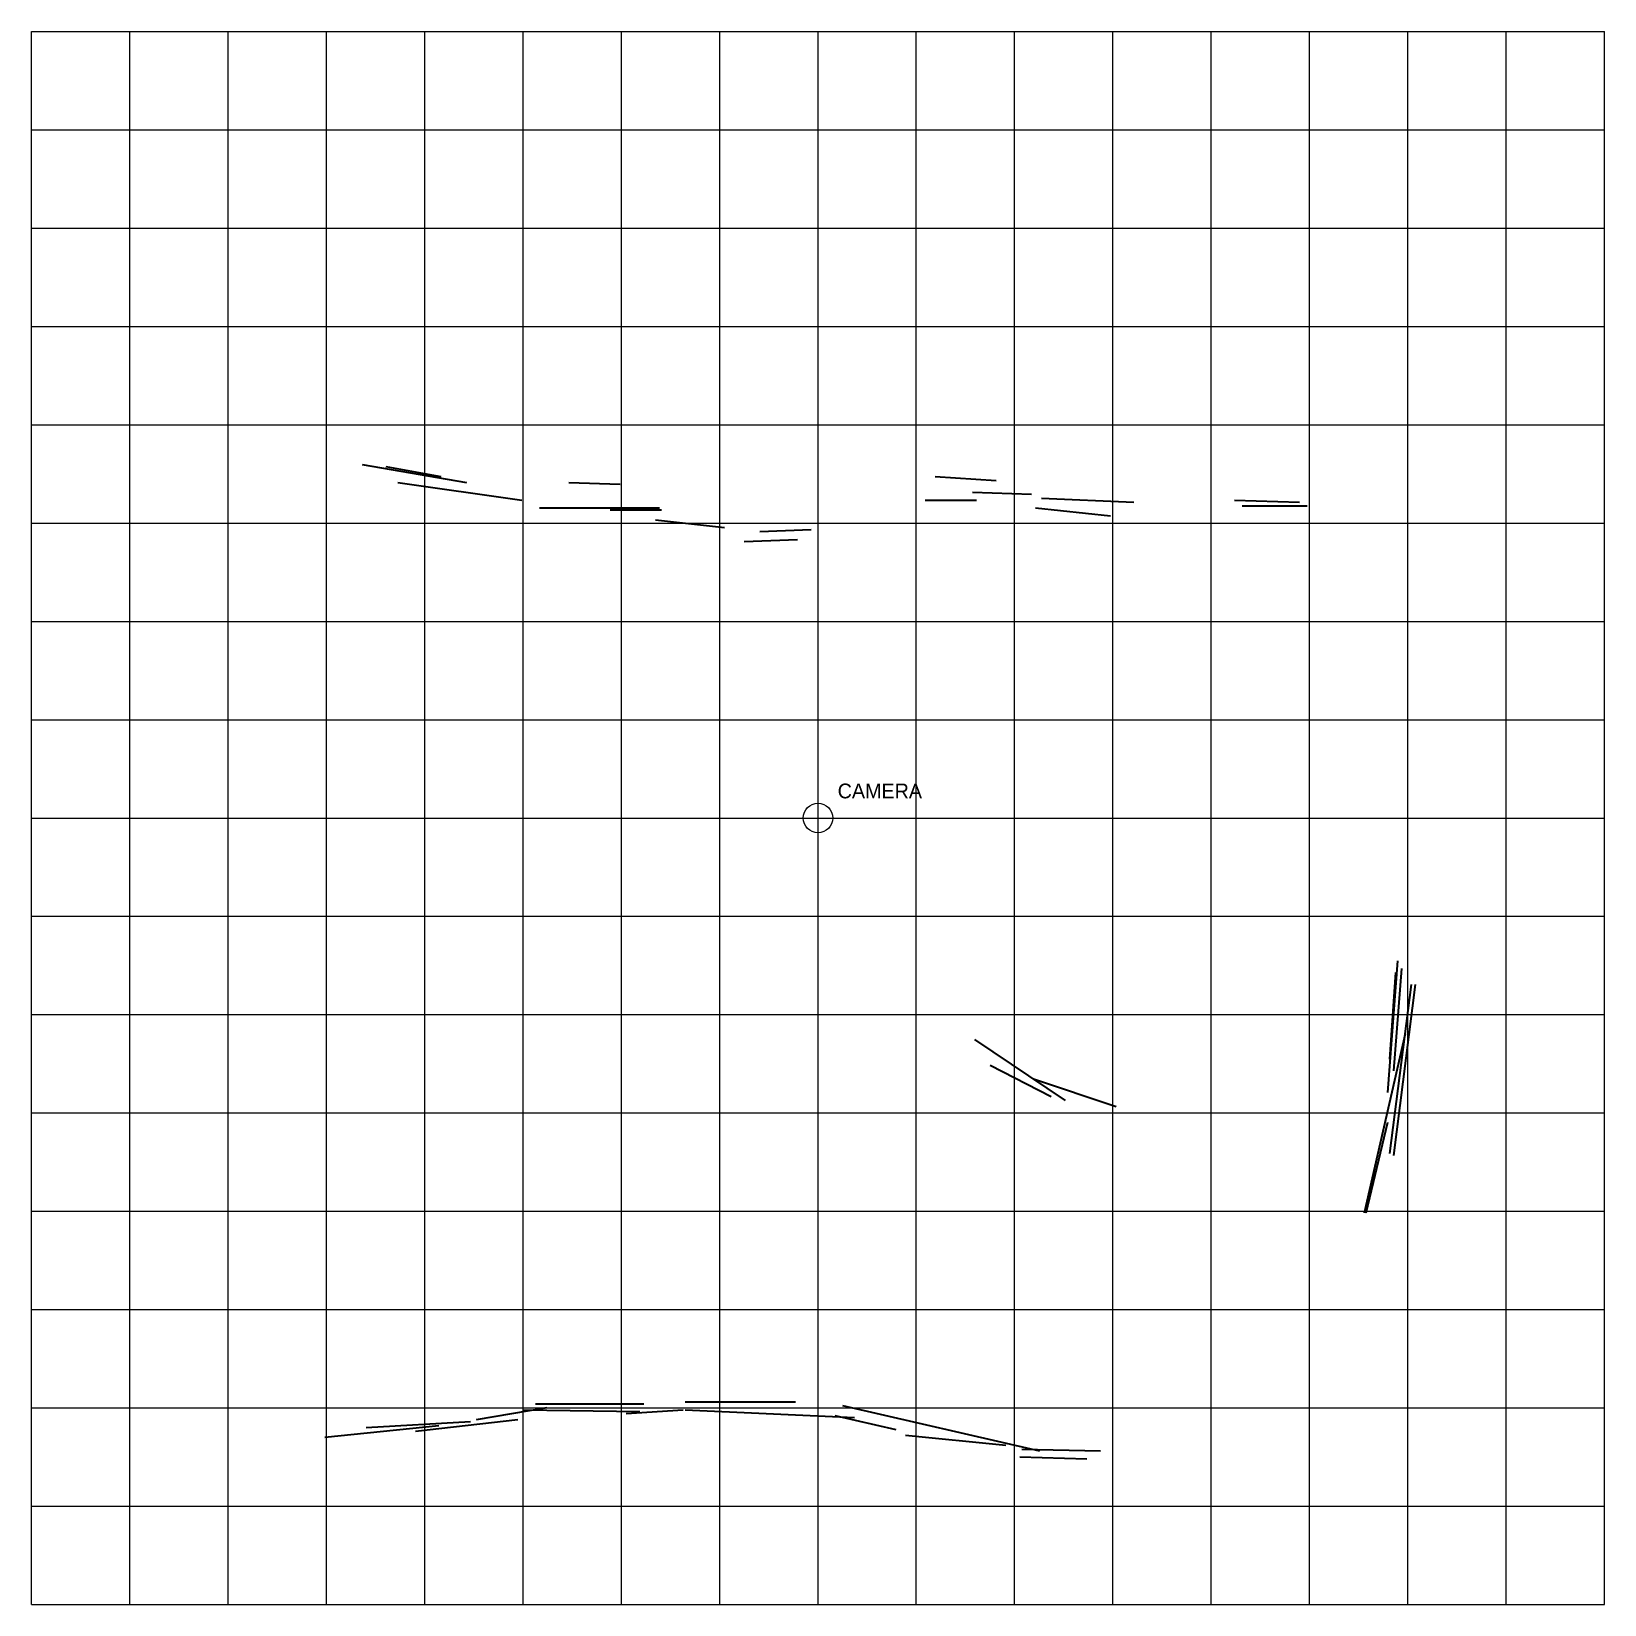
# Model space of a CAD drawing. Header units: metres. Extents: x -8 to 8, y -8 to 8.
import ezdxf

# ---------------------------------------------------------------- set-up
doc = ezdxf.new("R2010")
doc.units = ezdxf.units.M
for name, color, linetype in [('CAMERA', 1, 'Continuous'), ('GRID', 8, 'Continuous'), ('WALLS', 7, 'Continuous')]:
    doc.layers.add(name, color=color, linetype=linetype)

msp = doc.modelspace()

# ---------------------------------------------------------------- linework, layer by layer
at = {"layer": 'CAMERA'}
for p, q in [((0, -0.25), (0, 0.25)), ((-0.25, 0), (0.25, 0))]:
    msp.add_line(p, q, dxfattribs=at)
msp.add_circle((0, 0), 0.15, dxfattribs=at)
at = {"layer": 'GRID'}
for p, q in [((-8, -8), (-8, 8)), ((-8, 8), (8, 8)), ((-7, -8), (-7, 8)), ((-6, -8), (-6, 8)), ((-5, -8), (-5, 8)), ((-4, -8), (-4, 8)), ((-3, -8), (-3, 8)), ((-2, -8), (-2, 8)), ((-1, -8), (-1, 8)), ((0, -8), (0, 8)), ((1, -8), (1, 8)), ((2, -8), (2, 8)), ((3, -8), (3, 8)), ((4, -8), (4, 8)), ((5, -8), (5, 8)), ((6, -8), (6, 8)), ((7, -8), (7, 8)), ((8, -8), (8, 8)), ((-8, 7), (8, 7)), ((-8, 6), (8, 6)), ((-8, 5), (8, 5)), ((-8, 4), (8, 4)), ((-8, 3), (8, 3)), ((-8, 2), (8, 2)), ((-8, 1), (8, 1)), ((-8, 0), (8, 0)), ((-8, -1), (8, -1)), ((-8, -2), (8, -2)), ((-8, -3), (8, -3)), ((-8, -4), (8, -4)), ((-8, -5), (8, -5)), ((-8, -6), (8, -6)), ((-8, -7), (8, -7)), ((-8, -8), (8, -8))]:
    msp.add_line(p, q, dxfattribs=at)
at = {"layer": 'WALLS', "lineweight": 35}
for p, q in [((-4.636, 3.594), (-3.574, 3.414)), ((-4.395, 3.574), (-3.835, 3.474)), ((-4.275, 3.414), (-3.014, 3.234)), ((-2.533, 3.414), (-2.013, 3.394)), ((1.191, 3.474), (1.812, 3.434)), ((1.091, 3.234), (1.612, 3.234)), ((1.572, 3.314), (2.173, 3.294)), ((2.273, 3.254), (3.214, 3.214)), ((4.235, 3.234), (4.896, 3.214)), ((-2.834, 3.154), (-1.612, 3.154)), ((-2.113, 3.134), (-1.592, 3.134)), ((2.213, 3.154), (2.974, 3.074)), ((4.315, 3.174), (4.976, 3.174)), ((-1.652, 3.034), (-0.951, 2.954)), ((-0.591, 2.914), (-0.07, 2.934)), ((-0.751, 2.814), (-0.21, 2.834)), ((5.797, -2.793), (5.897, -1.452)), ((5.817, -2.453), (5.877, -1.572)), ((5.857, -2.573), (5.937, -1.532)), ((5.817, -3.414), (6.038, -1.692)), ((5.857, -3.434), (6.078, -1.692)), ((5.557, -4.015), (5.977, -2.193)), ((1.592, -2.253), (2.513, -2.874)), ((1.752, -2.513), (2.373, -2.834)), ((2.193, -2.653), (3.034, -2.934)), ((5.577, -4.015), (5.797, -3.094)), ((-3.474, -6.118), (-2.753, -5.997)), ((-2.994, -6.018), (-1.812, -6.038)), ((-2.874, -5.957), (-1.772, -5.957)), ((-1.952, -6.058), (-1.372, -6.018)), ((-1.352, -5.937), (-0.23, -5.937)), ((-1.352, -6.018), (0.37, -6.098)), ((0.17, -6.078), (0.791, -6.218)), ((0.25, -5.977), (2.253, -6.438)), ((-5.016, -6.298), (-3.855, -6.178)), ((-4.596, -6.198), (-3.534, -6.138)), ((-4.095, -6.238), (-3.054, -6.118)), ((0.891, -6.278), (1.912, -6.378)), ((2.053, -6.498), (2.733, -6.518)), ((2.073, -6.418), (2.874, -6.438))]:
    msp.add_line(p, q, dxfattribs=at)

# ---------------------------------------------------------------- texts
at = {"layer": 'CAMERA'}
msp.add_text('CAMERA', height=0.15, dxfattribs=at).set_placement((0.2, 0.2))

doc.saveas('drawing.dxf')
